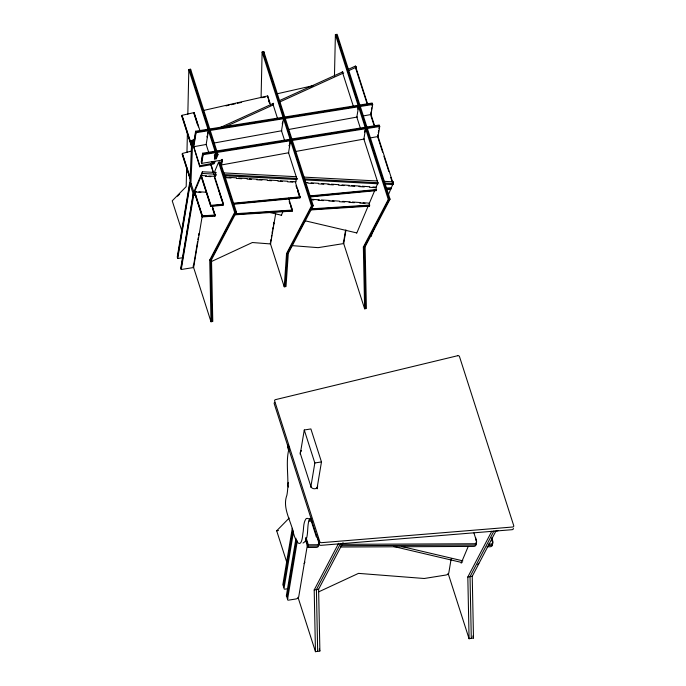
<?xml version="1.0" encoding="UTF-8"?>
<svg xmlns="http://www.w3.org/2000/svg" width="686" height="686" viewBox="0 0 686 686"><rect width="100%" height="100%" fill="white"/><g stroke="black" fill="none" stroke-linecap="round" stroke-linejoin="round"><path stroke-width="1.03" d="M186.626 167.453L186.198 186.609L172.22 200.835L181.996 231.319M186.961 152.549L187.415 132.329M187.827 114.236L188.83 69.526L190.597 69.243L217.994 154.659L216.176 158.963L216.544 156.76M190.545 71.37L190.597 69.243M261.083 97.824L262.112 52.05L263.878 51.776L313.245 205.654L288.317 253.245L286.002 286.508L284.236 286.791L270.198 243.016M263.827 53.902L263.878 51.776M334.459 76.095L335.394 34.583L337.16 34.3L390.051 199.172L365.124 246.763L366.393 308.503L364.626 308.786L343.232 242.098M181.018 268.758L193.495 192.869L202.387 171.774L216.244 172.503M195.51 195.047L193.435 194.558L202.327 173.472L202.387 171.774M371.726 235.152L370.886 236.241L370.946 234.552M384.494 184.122L393.009 184.568L393.189 181.816L383.594 181.31M177.485 257.765L189.902 183.574L191.746 140.493L194.67 139.164M199.712 166.732L199.823 165.678L210.894 163.662L210.782 164.726L199.712 166.732L191.746 140.493L192.689 141.539L190.845 184.62L189.902 183.574M356.3 69.252L356.394 67.117L355.451 66.07L348.625 69.175M284.236 286.791L286.551 253.528L311.478 205.937L262.112 52.05M285.119 286.645L287.434 253.383L312.362 205.791L262.995 51.913M355.339 67.125L355.451 66.07L367.464 103.526M182.03 115.317L181.85 116.388L191.437 146.255L191.617 145.183L182.03 115.317L194.147 112.573L199.806 130.229M182.399 153.441L182.219 154.513L190.039 178.883L190.219 177.811L182.399 153.441L191.394 151.091M194.147 112.573L193.966 113.644L197.439 124.458M193.281 145.261L195.621 131.223L207.987 129.251M193.512 145.989L195.862 131.952L208.218 129.98M195.621 131.223L196.093 132.681L193.744 146.718L206.332 144.437M182.87 257.679L177.725 258.502L190.142 184.302M193.195 193.829L180.778 268.029L181.25 269.495L193.615 267.523L202.336 215.395M181.25 269.495L193.666 195.296L189.67 182.836L177.254 257.036L177.725 258.502M196.728 191.608L194.601 191.471L194.421 192.543L202.241 216.913L214.967 216.09L215.147 215.027L212.214 205.869M215.035 151.229L202.679 153.201L201.221 161.896L201.693 163.354L222.401 160.052L221.587 164.932L288.789 152.729M201.461 162.625L202.91 153.938L215.275 151.966M201.693 163.354L203.15 154.667L202.679 153.201M207.566 133.907L207.892 131.944M206.666 175.848L201.341 175.487L201.161 176.559L210.739 206.426L223.344 205.225L223.525 204.154L214.744 176.765L215.756 174.364L214.769 171.294L218.577 162.265L220.343 161.982L236.43 212.137L211.502 259.72L212.771 321.46L211.005 321.743L193.083 265.859M193.375 266.785L197.559 241.764M197.911 239.68L198.263 237.596M198.606 235.512L198.957 233.429M202.241 216.913L202.421 215.841L194.601 191.471M214.547 156.305L214.838 154.573M210.739 206.426L210.919 205.363L201.341 175.487M221.767 159.564L221.115 163.465L221.587 164.932M221.346 164.194L222.161 159.324M267.514 96.992L267.694 95.929L203.159 110.532M282.263 124.02L282.598 122.014M270.696 241.198L271.039 239.182M271.373 237.167L271.707 235.152M272.05 233.129L272.385 231.113M272.728 229.098L273.062 227.083M273.397 225.068L273.74 223.044M275.678 213.595L270.593 243.95L252.362 242.527L210.782 261.829M289.312 145.998L290.315 139.987L217.042 151.683M233.797 214.881L292.262 211.125L292.442 210.053L288.617 198.134M297.69 189.439L297.51 190.511L299.893 197.92L233.574 204.248M299.893 197.92L300.074 196.848L295.357 182.159L296.841 178.634L288.54 152.755L290.555 140.716L217.273 152.412M287.803 445.145L287.503 446.929L288.463 449.922M288.317 482.387L287.871 485.053L288.523 487.086M357.792 109.125L358.143 107.059M300.202 454.278L304.267 430.002L310.887 428.939L321.468 461.918L317.052 488.303M292.296 528.263L282.821 584.875A1.381 0.755 -17.8 0 0 282.958 585.287M292.879 530.089L283.404 586.71A1.381 0.755 -17.8 0 0 283.695 587.216M293.471 531.924L283.995 588.545A1.381 0.755 -17.8 0 0 285.187 589.137L288.214 588.648M343.463 242.835L345.564 230.316M345.976 229.999L343.703 243.564L318.098 247.655L291.464 245.579M295.992 538.201L286.345 595.868A1.381 0.755 -17.8 0 0 287.057 596.486M364.669 132.141L365.021 130.074M296.584 540.036L286.937 597.703A1.381 0.755 -17.8 0 0 287.76 598.321M297.347 540.817L287.52 599.53A1.381 0.755 -17.8 0 0 288.712 600.121L295.777 598.998A2.753 1.501 -17.8 0 0 298.693 596.974L307.491 544.367M370.757 113.799L371.1 111.792M371.435 109.786L371.769 107.779M372.104 105.781L372.438 103.775L360.081 105.747M359.841 105.009L372.206 103.037L372.67 104.504L370.997 114.528L362.602 116.054M310.784 487.249L314.84 462.973L304.267 430.002M318.656 544.881A2.753 2.221 9.5 0 1 316.177 547.428L307.885 547.454L308.331 544.787L306.059 537.678M378.312 132.775L378.655 130.769M378.989 128.762L379.487 125.752L367.13 127.725M366.899 126.996L379.255 125.024L379.727 126.49L378.046 136.514L369.651 138.04M310.029 209.985L369.557 206.152L369.231 203.519L374.873 190.159M316.683 535.191L316.392 536.975L310.638 519.053M292.322 140.441L365.604 128.745L363.872 139.069L377.935 182.896L375.971 187.544L376.434 190.614L310.115 196.942M451.139 558.936L448.781 573.016A2.753 1.501 -17.8 0 1 445.857 575.04L424.231 578.495L358.495 573.376L318.853 591.778M214.992 161.776L214.186 163.688L212.42 163.971L213.226 162.059M188.83 69.526L216.227 154.942L214.409 159.246L215.507 152.695L203.15 154.667M213.303 163.825L214.109 161.922M215.293 159.109L217.11 154.796L189.713 69.389M281.277 215.541L282.932 211.614M356.694 233.257L368.125 206.16M391.955 184.74L393.189 181.816M370.886 236.241L374.179 228.429M388.182 195.227L393.121 183.514L377.532 134.91M461.155 563.215L468.204 546.502M309.686 518.908C306.119 525.305 309.738 539.805 303.032 543.046M311.264 518.239C310.269 520.588 307.851 517.544 306.213 518.539C302.972 522.672 303.958 528.743 302.843 533.682C301.531 550.249 295.82 543.063 293.179 531.916C290.512 520.014 282.22 507.546 286.902 495.163C289.801 479.634 284.93 463.316 289.166 448.035M211.005 321.743L209.745 260.003L234.663 212.42L218.577 162.265M364.626 308.786L363.357 247.046L388.285 199.454L335.394 34.583M343.051 542.6L318.613 589.257L319.882 650.997L315.466 651.7L314.197 589.96L338.635 543.303M340.359 543.887L316.409 589.608L317.669 651.348M496.175 530.57L472.234 576.291L473.494 638.031L469.078 638.735L467.818 577.003L491.768 531.273M493.971 530.921L470.021 576.652L471.291 638.383M477.713 564.621L478.768 563.249M177.52 196.205L179.723 193.958M287.022 563.035L276.681 530.793L289.183 518.067M219.031 128.093L273.603 103.286M278.473 101.065L342.786 71.833M192.689 141.539L194.644 140.656M223.876 127.364L273.568 104.769M279.416 102.12L343.729 72.879M348.599 70.667L356.394 67.117M276.707 93.888L313.142 85.639M225.968 105.884L229.09 105.181M231.173 104.709L235.341 103.766M237.425 103.294L241.583 102.351M262.404 97.635L265.525 96.932M309.926 86.882L312.01 86.41M213.672 143.1L281.843 130.726M288.137 129.577L357.363 117.006M295.091 151.58L364.395 138.992M209.753 128.968L283.035 117.272M284.801 116.989L358.075 105.292M209.985 129.697L283.267 118.001M285.033 117.718L358.315 106.03M196.093 132.681L208.458 130.709L206.16 144.446L208.664 152.258M210.225 130.434L283.498 118.738L281.492 130.769L284.484 140.09M285.265 118.455L358.546 106.759L356.823 117.083L360.107 127.347M360.313 106.476L372.67 104.504M216.802 150.946L290.084 139.249M291.85 138.975L365.132 127.279M292.082 139.704L365.364 128.008M367.362 128.462L379.727 126.49M216.227 154.942L217.994 154.659M234.663 212.42L236.43 212.137M311.478 205.937L313.245 205.654M388.285 199.454L390.051 199.172M209.745 260.003L211.502 259.72M286.551 253.528L288.317 253.245M363.357 247.046L365.124 246.763M314.84 462.973L321.468 461.918M276.681 530.793L278.447 530.51M314.197 589.96L318.613 589.257M467.818 577.003L472.234 576.291M210.919 205.363L223.525 204.154M232.7 203.279L300.074 196.848M309.24 195.973L376.614 189.542M386.818 188.573L391.02 188.17L386.758 187.887M223.439 204.694L210.834 205.894L201.247 176.028M233.66 203.716L299.979 197.388L297.604 189.971M310.201 196.41L376.528 190.082M386.733 189.104L390.934 188.701M386.638 189.645L390.84 189.242L387.65 189.027M202.421 215.841L215.147 215.027M235.041 213.74L292.442 210.053M311.273 208.844L369.737 205.08M234.946 214.281L292.356 210.585L290.427 204.574M311.178 209.376L369.643 205.62L369.377 204.788M341.028 544.35L473.726 543.749A2.753 2.221 9.5 0 0 476.53 541.1L473.915 532.953M340.805 545.687L473.503 545.087A2.753 2.221 9.5 0 0 476.307 542.437M340.582 547.025L473.28 546.416A2.753 2.221 9.5 0 0 476.084 543.775M308.331 544.787L316.632 544.753A2.753 2.221 9.5 0 0 319.076 542.094L317.558 537.361M488.423 544.101L490.439 544.092A2.753 2.221 9.5 0 0 492.882 541.434L491.69 537.73M488.2 545.439L490.207 545.43A2.753 2.221 9.5 0 0 492.651 542.772L491.468 539.059M486.974 546.776L489.984 546.768A2.753 2.221 9.5 0 0 492.428 544.109M223.705 172.898L296.189 176.705M303.649 177.099L377.197 180.975M202.327 173.472L216.184 174.201M223.645 174.587L297.295 178.463M304.653 178.857L378.218 182.725M384.597 183.059L393.121 183.514M216.262 175.264L214.135 175.153L210.894 163.662M223.713 175.659L297.184 179.526M304.635 179.921L378.106 183.788M208.801 175.993L215.19 176.413M224.785 177.057L226.912 177.202M229.047 177.34L236.507 177.846M238.634 177.983L247.157 178.557M249.292 178.694L257.816 179.269M259.951 179.406L267.411 179.912M269.538 180.049L278.062 180.624M280.197 180.761L287.657 181.258M290.855 181.473L296.18 181.833M305.767 182.476L307.903 182.613M311.101 182.828L318.561 183.325M321.76 183.539L329.211 184.037M331.347 184.182L338.807 184.68M342.005 184.894L349.466 185.392M351.592 185.537L360.116 186.103M362.251 186.249L369.711 186.746M372.91 186.961L376.108 187.175M205.508 176.311L210.842 176.671M225.754 177.665L231.088 178.017M236.413 178.377L241.746 178.737M247.071 179.089L251.333 179.372M256.658 179.732L261.992 180.084M267.317 180.444L271.579 180.727M277.976 181.155L282.238 181.438M287.563 181.799L292.896 182.15M307.817 183.153L313.142 183.505M318.467 183.865L323.801 184.217M328.062 184.5L333.387 184.86M338.721 185.211L344.046 185.572M348.308 185.855L354.705 186.283M358.967 186.566L364.292 186.926M369.617 187.278L374.95 187.638M198.863 191.754L206.323 192.251M311.821 199.309L319.282 199.806M321.408 199.943L329.94 200.518M332.067 200.655L339.527 201.152M342.726 201.367L350.186 201.873M352.312 202.01L360.845 202.584M362.971 202.722L369.368 203.15M195.579 192.071L200.904 192.432M310.664 199.772L313.862 199.978M318.124 200.269L323.458 200.621M328.783 200.981L334.108 201.332M339.441 201.693L344.766 202.044M349.028 202.336L354.353 202.687M359.687 203.047L365.012 203.399M309.043 520.983L312.241 521.197M193.435 194.558L195.561 194.764M193.666 195.296L195.793 195.493M269.186 212.36L281.637 215.284M304.473 220.643L356.36 232.828M401.636 546.485L462.861 560.865M393.653 546.485L462.141 562.58M370.714 113.653L374.607 125.804M355.665 68.137L367.027 103.577M370.929 115.728L373.853 124.835M377.746 136.986L382.617 152.172M383.92 156.219L388.791 171.406M390.737 177.485L393.009 184.568M336.277 34.437L389.168 199.317L364.24 246.9L365.509 308.64M342.288 71.79L353.41 106.45M369.291 205.32L369.557 206.152M472.843 635.991L473.494 638.031M448.13 573.419L469.078 638.735M289.08 145.269L289.543 146.735M272.719 103.423L277.504 118.352M267.694 95.929L270.653 105.155M267.6 96.46L269.684 102.943M268.706 100.705L269.598 103.483M295.983 185.726L296.901 188.599M289.183 201.53L290.049 204.214M290.658 206.117L292.262 211.125M273.5 222.315L273.971 223.782M219.46 162.128L235.547 212.274L210.628 259.865L211.888 321.605M214.315 155.576L214.778 157.043M206.838 136.12L207.309 137.577M211.794 162.016L212.42 163.971M210.782 164.726L213.217 172.306M194.061 113.104L198.468 126.867M219.023 190.931L223.121 203.708M214.444 177.468L218.937 191.463M219.246 192.449L222.084 201.298M191.746 140.493L199.823 165.678M212.446 207.421L215.061 215.558L202.327 216.373L194.507 192.003M212.36 207.952L214.967 216.09M288.266 445.257L289.226 448.241M181.944 115.848L191.523 145.715M182.313 153.973L190.125 178.343M305.502 537.995L308.108 546.125L316.409 546.09A2.753 2.221 9.5 0 0 318.896 543.586M191.068 183.471L193.949 192.466M305.604 540.345L307.885 547.454M319.23 648.982L319.882 650.997M298.007 597.292L315.466 651.7M476.153 541.014A2.298 0.523 80.9 0 0 475.75 538.664A2.298 1.852 9.5 0 1 475.724 537.781M304.052 563.558A2.298 0.523 80.9 0 0 304.352 563.129A2.298 1.252 -17.8 0 1 304.987 562.211M317.078 488.123A3.439 2.778 9.5 0 1 317.198 488.801M513.291 528.357A1.381 1.115 9.5 0 1 512.219 529.678L320.954 545.344A1.381 1.115 9.5 0 1 319.376 544.444L274.194 403.608A1.381 1.115 9.5 0 1 274.743 402.433M497.967 530.647A2.753 2.221 9.5 0 1 496.853 530.887M317.524 485.448A3.439 2.778 9.5 0 1 315.097 488.724A3.439 2.778 9.5 0 1 310.904 486.503L300.331 453.532A3.439 2.778 9.5 0 1 300.854 451.217M301.06 451.011A3.439 2.778 9.5 0 1 301.557 450.659M457.716 355.708L275.523 399.638A1.381 1.115 9.5 0 0 274.64 400.933L319.822 541.777A1.381 1.115 9.5 0 0 321.408 542.677L512.674 527.011A1.381 1.115 9.5 0 0 513.737 525.682L459.483 356.574A1.381 1.115 9.5 0 0 457.716 355.708"/></g></svg>
